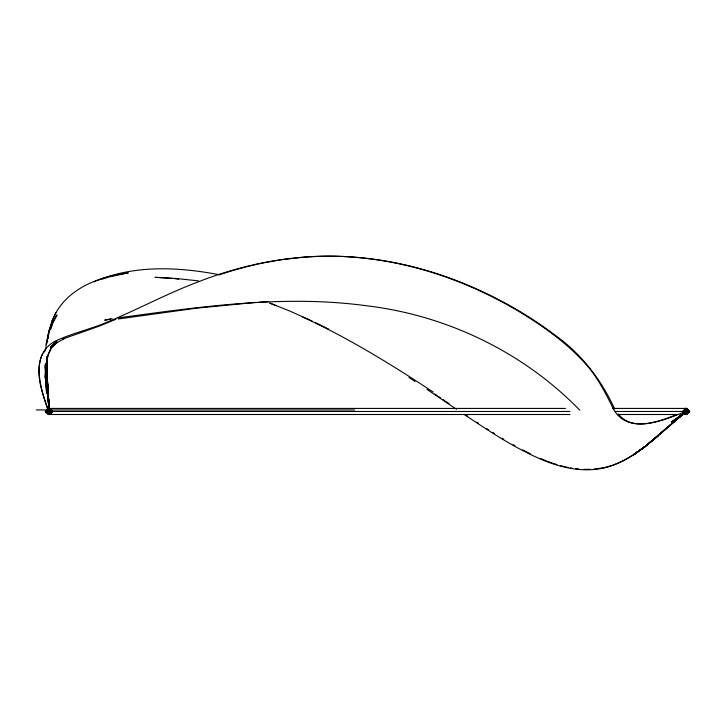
<?xml version="1.0" encoding="UTF-8"?>
<svg xmlns="http://www.w3.org/2000/svg" width="726" height="726" viewBox="0 0 726 726"><rect width="100%" height="100%" fill="white"/><g stroke="black" fill="none" stroke-linecap="round" stroke-linejoin="round"><path stroke-width="1.09" d="M45.547 364.588L45.529 376.93L45.566 363.817L45.402 377.284L45.575 364.525M686.46 411.47L686.478 408.429L686.478 414.501L689.7 411.47L686.642 408.429L612.671 408.429M686.478 414.501L686.497 411.47M45.375 376.395L45.52 364.053M45.411 377.901L45.865 364.751L45.384 378.046L45.919 365.096L48.061 354.651L51.6 346.42L51.265 346.946L56.619 340.921L50.766 347.282L56.791 341.601L50.348 347.255L56.692 341.71M45.756 349.469L46.174 343.643L48.687 332.209L52.49 322.807L57.018 314.866L53.062 322.589M46.9 358.599L47.054 356.412L47.072 375.097L48.17 395.343M47.852 337.663L48.932 331.011L51.982 321.001L55.929 312.688C70.558 287.106 100.551 276.352 128.33 272.912L108.718 277.023M47.825 337.88L48.914 331.247M47.998 338.398L48.37 336.211M46.8 360.904L48.052 355.377L51.737 347.346L51.355 347.926L57.073 342.336L50.856 348.117L57.1 342.608M46.455 344.224L47.435 340.004M46.337 344.496L48.914 333.67M49.159 331.691L51.945 322.771L49.114 331.827M50.938 328.887L52.708 323.633M42.643 353.689C33.841 372.411 42.553 393.22 48.37 411.47L569.964 411.47M52.054 320.919L55.929 312.688M43.369 352.845L45.556 350.286M48.442 414.501L45.339 411.47L48.551 408.429M48.633 408.429L45.556 411.47L48.86 414.501L51.945 411.47L48.86 408.429L565.427 408.429M45.765 411.47L48.969 408.429L52.227 411.47M45.983 411.47L49.196 408.429L52.426 411.47L49.132 414.501L45.865 411.47M46.192 411.47L49.422 408.429L52.671 411.47L49.395 414.501L46.101 411.47M46.41 411.47L49.64 408.429L52.889 411.47L49.813 414.501M46.609 411.47L49.858 408.429M52.934 411.47L49.885 408.429L46.827 411.47L45.339 411.47M49.994 412.985L48.37 414.501L569.964 414.501M48.515 414.501L50.103 412.985M48.969 414.501L52.109 411.47M52.789 411.47L49.64 414.501L46.482 411.47M682.939 411.47L686.17 408.429L689.437 411.47L686.333 414.501M686.342 408.429L683.193 411.47L686.46 414.501M683.375 411.47L686.615 408.429L686.66 414.501L680.997 414.501M683.583 411.47L686.642 408.429M686.605 412.985L688.275 411.47M686.079 413.738L688.484 411.47M685.662 414.501L688.702 411.47M685.716 414.501L688.901 411.47M685.916 414.501L689.146 411.47M689.355 411.47L686.124 414.501L682.83 411.47L685.916 408.429L689.219 411.47M658.237 435.709L645.314 446.272L682.903 414.247C666.804 428.104 651.385 442.869 633.589 454.585L645.341 446.263L682.848 414.219L645.369 446.281L633.562 454.667M682.721 414.274L671.977 423.53M671.877 423.267L682.794 414.247M464.041 414.392C490.449 431.87 516.966 449.83 546.551 461.545C562.242 467.589 579.203 471.165 596.055 469.286C620.367 466.618 640.45 451.009 658.437 435.636M677.93 418.194L683.03 414.156L674.499 421.08L683.048 414.101L678.783 417.396L683.057 414.129L679.572 416.751M682.848 414.192L671.695 423.158L683.039 414.065L678.756 417.35M683.021 414.183L671.505 423.258L683.003 414.183L678.774 417.45M673.674 421.552L675.371 420.209M683.003 414.083L671.577 422.641L683.956 413.439M683.974 413.403L671.541 422.441L686.66 411.47L615.285 411.47M633.689 454.748L645.487 446.345M645.487 446.299L633.707 454.676L645.487 446.308L633.562 454.757L622.899 460.937L614.205 464.667M671.414 422.042L686.669 411.47L671.323 421.851M57.045 342.645L64.56 338.479M94.198 281.897L96.023 281.016M62.663 339.069L99.725 325.965L115.824 319.286M96.957 280.635C135.835 264.636 179.494 267.095 219.978 274.845M685.662 411.47C662.929 420.726 625.122 436.852 611.737 405.507C604.531 391.405 597.271 377.121 586.708 365.169C567.36 343.171 543.121 326.11 518.183 311.027C469.913 282.432 415.726 263.102 359.742 257.703C305.501 252.231 250.479 261.659 199.822 281.243C168.269 292.959 138.621 309.076 107.566 321.963C90.559 329.259 72.282 333.134 55.53 341.011C28.877 354.778 40.901 389.762 48.86 411.47M676.605 414.691C658.781 421.37 632.682 431.961 618.18 413.92M102.148 279.165L107.784 277.323M219.488 274.673L232.402 270.635M613.234 465.085L604.35 467.644L593.804 469.15M233.482 270.335L245.243 267.104M246.314 266.841L251.641 265.516M252.702 265.28L258.02 264.064M112.094 318.65L104.689 320.22L110.461 319.113M259.082 263.837L264.391 262.73M265.453 262.531L277.105 260.434M118.447 318.968L196.773 308.142L255.951 302.37M278.167 260.28L282.396 259.636M117.83 317.924C199.959 306.862 283.449 294.511 366.258 305.728C446.744 315.256 523.183 352.065 579.829 410.208M283.458 259.472L301.435 257.44M302.488 257.34C361.249 252.303 420.735 264.228 474.486 287.995C502.719 300.482 529.662 316.001 554.31 334.622C581.018 353.335 601.201 379.516 614.677 409.028M259.227 302.161L267.958 301.653M590.438 469.35L583.904 469.35M36.3 409.954L354.678 409.954M617.545 414.501L678.728 414.501M161.798 277.586L154.992 277.359L176.236 278.494L198.57 280.898M161.136 277.559L171.844 278.43M575.537 468.669L578.631 469.023M174.766 278.72L178.669 279.201M566.498 467.145L568.494 467.517M570.482 467.88L572.478 468.252M560.69 465.684L565.527 466.9M554.056 463.669L556.887 464.558M547.576 461.364L553.112 463.379M269.909 303.096L289.738 311.027L312.098 321.037M269.664 303.123L276.307 305.719M540.298 458.424L546.651 461.028M302.597 316.999C348.317 337.917 391.187 364.416 433.123 392.004M315.792 322.78L328.651 329.114M530.515 453.895L522.638 449.893M513.146 444.675L514.861 445.655M502.047 438.168L503.744 439.203M492.745 432.424L494.433 433.476M486.847 428.676L488.525 429.756M408.992 377.466L414.991 381.422M476.755 422.124L478.434 423.231M465.847 414.891L467.526 416.016M434.683 393.919L437.224 395.625M426.933 389.372L456.491 409.31M445.673 401.315L449.04 403.592M438.921 396.759L440.609 397.902M443.141 399.609L444.829 400.752M686.406 408.429L689.646 411.47L688.121 411.47L685.081 408.429M689.01 411.47L685.771 408.429L682.631 411.47L685.816 414.501M685.589 408.429L688.802 411.47M685.362 408.429L688.575 411.47M685.163 408.429L688.357 411.47M683.493 411.47L686.642 414.501M683.084 411.47L686.224 414.501M46.691 411.47L49.913 414.501L49.903 408.429M46.31 411.47L49.522 414.501L49.55 411.47M45.448 411.47L48.633 414.501M48.252 401.714L48.687 404.963L48.27 399.481M47.444 392.893L49.903 411.47L47.544 392.766L49.686 410.362L49.722 408.429M49.64 410.362L47.617 392.684L49.722 410.362L47.617 392.684L49.586 410.362L48.288 397.44L48.778 405.017L48.261 399.481M49.286 409.282L48.324 398.447L48.842 404.954M48.315 401.65L48.724 404.917L48.27 397.458L49.595 410.39L47.698 392.675L49.477 410.362L47.943 392.848L49.377 410.371L47.063 374.743L46.836 359.134M48.742 404.899L48.288 400.489M48.951 407.068L49.277 409.282L48.96 407.068M47.78 393.111L48.016 395.28M48.27 400.471L48.715 404.872M48.297 397.449L49.477 409.31M45.375 367.038L47.235 393.084M45.566 375.75L45.62 376.304M45.593 376.032L47.199 393.156M47.934 393.047L48.125 395.216L47.535 388.51M48.116 395.162L47.553 388.755M48.288 398.456L48.76 404.981L48.261 397.458L49.604 410.39L47.698 392.675L49.531 410.362L47.88 393.084L48.034 395.198M45.357 377.475L46.664 393.501L45.384 377.692M49.332 410.381L47.544 387.63M46.863 381.032L47.036 383.228L46.791 379.943M46.836 378.019L47.226 383.355M47.789 393.12L47.535 389.817L48.043 395.225L47.562 388.619M46.8 377.52L47.208 383.065L46.845 378.573M47.526 387.502L49.286 410.381L47.063 374.68M46.818 378.346L47.145 382.938M46.809 378.074L47.181 383.41M47.09 374.798L48.161 393.102M46.999 374.988L47.417 382.484M47.535 384.599L48.125 395.307L47.553 384.662M47.027 375.061L47.462 382.992M45.357 364.352L45.702 374.952M45.384 365.523L45.674 375.233L45.384 365.151M45.384 365.559L45.638 375.496M45.466 363.617L45.611 376.531L45.529 364.189M49.74 411.47L49.722 414.501L49.704 411.47M682.739 414.21L674.055 421.062L682.803 414.129M675.371 420.118L673.664 421.443L675.371 420.118M682.785 414.083L679.255 416.706L682.794 414.038M49.277 409.301L49.005 407.077L49.25 409.282M49.903 411.47L47.553 392.802L49.885 411.47M48.079 395.289L47.907 393.111L48.116 395.271M47.834 395.053L47.644 392.866L47.916 395.116M49.286 410.381L48.088 393.056L49.277 410.381"/></g></svg>
